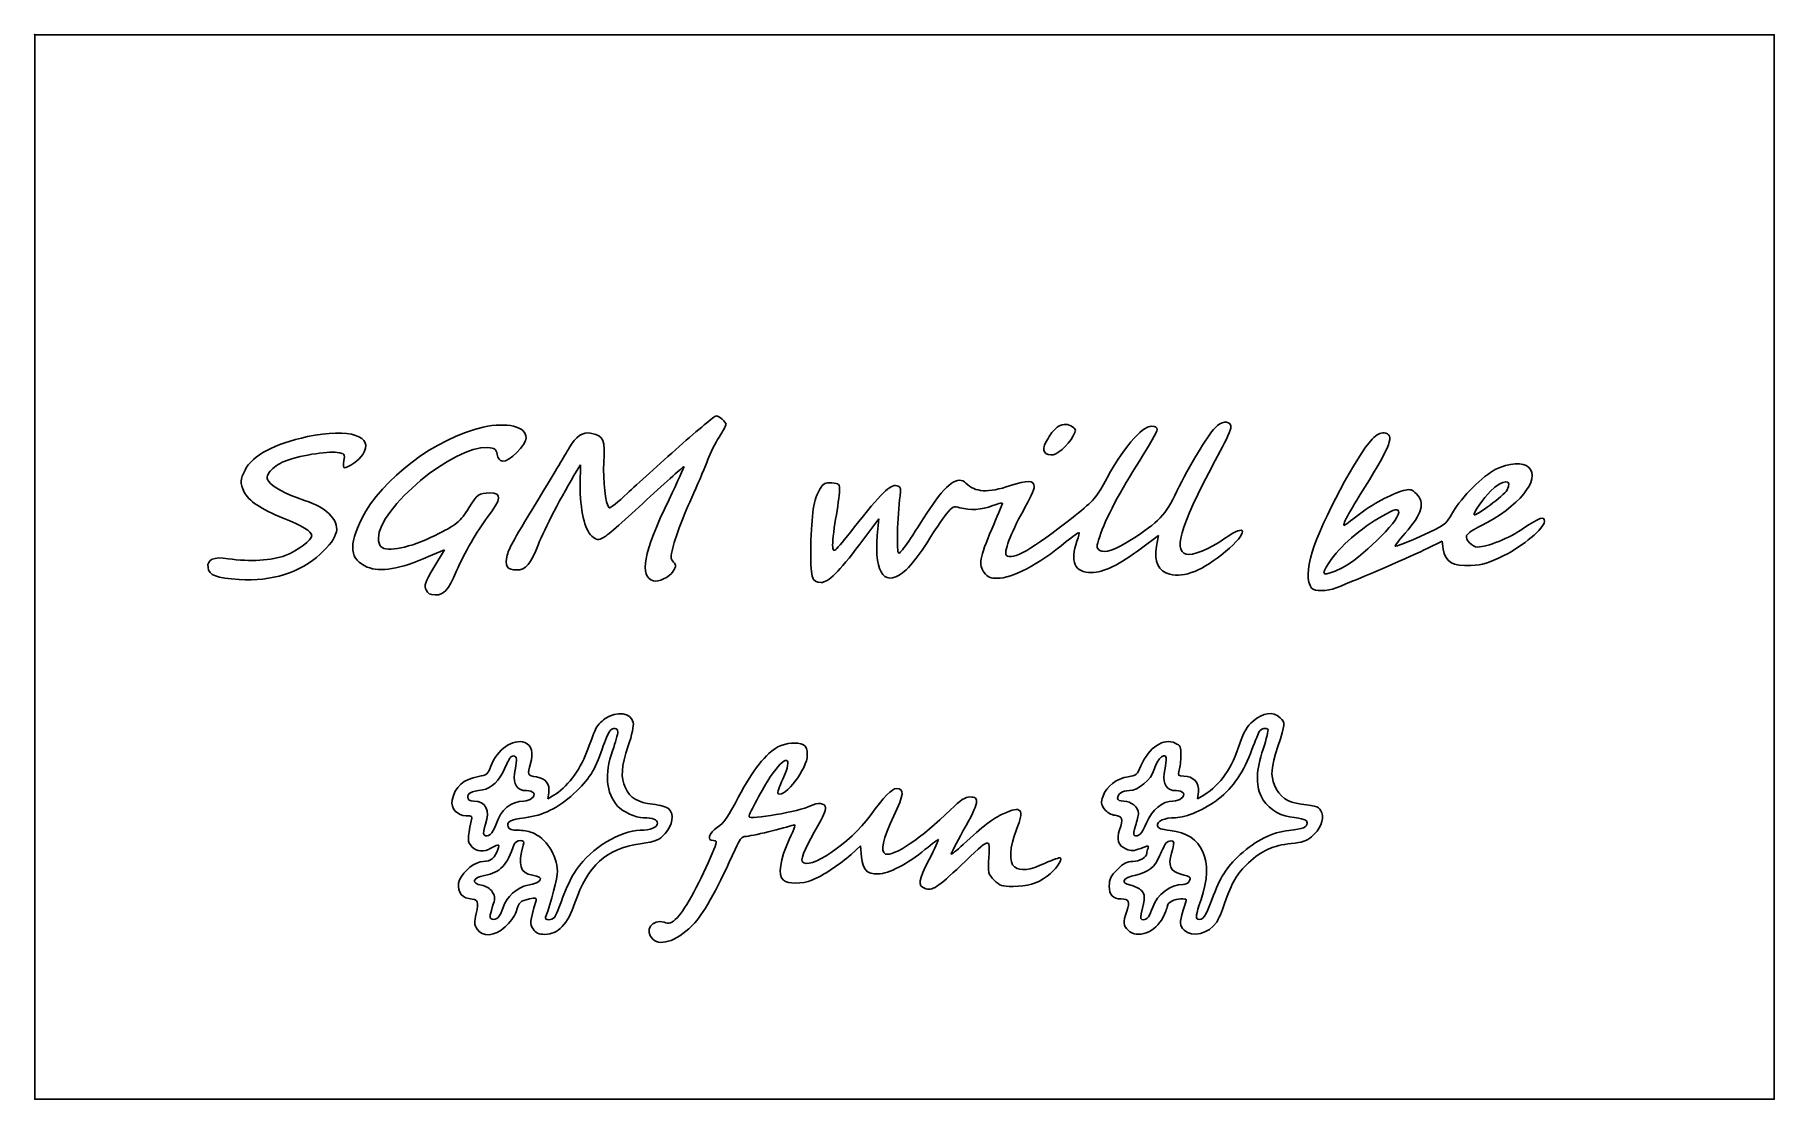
# Model space of a CAD drawing. Header units: millimetres. Extents: x 0 to 221, y -135 to 0.
import ezdxf

# ---------------------------------------------------------------- set-up
doc = ezdxf.new("R2010")
doc.units = ezdxf.units.MM
doc.layers.get('0').update_dxf_attribs({"linetype": 'CONTINUOUS'})

msp = doc.modelspace()

# ---------------------------------------------------------------- linework, layer by layer
for p, q in [((68.84, -55.43), (69.32, -54.64)), ((69.32, -54.64), (69.29, -57.15)), ((104.83, -64.72), (107.24, -61.52)), ((107.24, -61.52), (107.05, -63.63)), ((140.63, -65.22), (142.77, -63.61)), ((142.77, -63.61), (142.53, -64.98)), ((50.03, -66.3), (52.04, -65.46)), ((52.04, -65.46), (50.72, -67.68)), ((176.9, -65.27), (178.81, -64.32)), ((178.81, -64.32), (178.96, -65.35)), ((65.19, -97.08), (65.3, -96.33)), ((65.96, -96.63), (65.19, -97.08)), ((147.74, -97.08), (147.85, -96.2)), ((148.54, -96.6), (147.74, -97.08)), ((103.72, -104.14), (104.91, -103.06)), ((104.91, -103.06), (105.04, -104.48))]:
    msp.add_line(p, q)
msp.add_lwpolyline([(0, 0), (221.02, 0), (221.02, -135.25), (0, -135.25)], close=True)
for points in [[(86.57, -48.42), (86.41, -48.42), (84.3, -50.16), (81.86, -52.31)], [(87.84, -49.5), (87.84, -49.21), (86.94, -48.42), (86.57, -48.42)], [(41.67, -53.34), (43.23, -50.99), (39.98, -49.93), (34.66, -51.06)], [(56.99, -49.85), (51.01, -51.2), (44.03, -56.46), (41.54, -61.46)], [(62.44, -51.2), (62.44, -49.77), (60.01, -49.19), (56.99, -49.85)], [(70.78, -50.64), (69.56, -50.43), (68.77, -50.96), (67.84, -52.57)], [(72.31, -54.35), (72.5, -51.57), (72.23, -50.93), (70.78, -50.64)], [(86.94, -51.12), (87.44, -50.35), (87.84, -49.64), (87.84, -49.5)], [(130.04, -49.77), (129.73, -49.93), (129.14, -50.59), (128.75, -51.28)], [(131.87, -49.82), (131.31, -49.42), (130.78, -49.4), (130.04, -49.77)], [(131.95, -50.96), (132.32, -50.24), (132.32, -50.14), (131.87, -49.82)], [(141.95, -49.74), (140.6, -49.74), (138.24, -52.55), (135.78, -57.12)], [(140.39, -54.08), (141.61, -52.15), (142.61, -50.4), (142.61, -50.16)], [(142.61, -50.16), (142.61, -49.9), (142.37, -49.74), (141.95, -49.74)], [(149.97, -49.93), (148.93, -51.04), (146.66, -54.8), (145.12, -58)], [(151.98, -49.64), (151.74, -48.97), (150.73, -49.13), (149.97, -49.93)], [(150.92, -52.36), (151.66, -50.99), (152.08, -49.9), (151.98, -49.64)], [(168.99, -57.49), (172.32, -52.15), (172.83, -50.75), (171.45, -50.59)], [(171.45, -50.59), (170.97, -50.54), (170.52, -50.77), (169.94, -51.38)], [(34.66, -51.06), (30.43, -51.96), (27.68, -53.42), (26.72, -55.3)], [(31.7, -54.21), (33.28, -53.53), (37.2, -52.86), (38.44, -53.08)], [(43.66, -63.98), (43.66, -60.14), (53.29, -52.12), (57.52, -52.44)], [(57.52, -52.44), (58.5, -52.52), (58.61, -52.6), (58.74, -53.31)], [(59.45, -54.19), (60.25, -54.29), (62.44, -52.12), (62.44, -51.2)], [(67.84, -52.57), (67.44, -53.29), (65.96, -55.75), (64.56, -58.08)], [(81.86, -52.31), (79.43, -54.48), (76.46, -57.15), (75.3, -58.26)], [(85.51, -53.98), (85.83, -53.18), (86.47, -51.88), (86.94, -51.12)], [(128.75, -51.28), (127.93, -52.63), (128.03, -53.23), (129.12, -53.39)], [(129.12, -53.39), (129.78, -53.5), (131.29, -52.2), (131.95, -50.96)], [(146.29, -66.01), (144.54, -65.46), (145.76, -61.86), (150.92, -52.36)], [(169.94, -51.38), (167.98, -53.42), (163.59, -61.67), (162.3, -65.75)], [(29.92, -55.46), (30.24, -55.03), (31.04, -54.48), (31.7, -54.21)], [(38.44, -53.08), (39.42, -53.23), (39.42, -53.26), (39.26, -54.13)], [(39.26, -54.13), (39.18, -54.64), (39.21, -55.03), (39.32, -55.03)], [(39.32, -55.03), (39.79, -55.03), (41.28, -53.98), (41.67, -53.34)], [(58.74, -53.31), (58.84, -53.87), (59.06, -54.13), (59.45, -54.19)], [(72.97, -60.09), (72.52, -59.66), (72.18, -56.62), (72.31, -54.35)], [(77.73, -59.11), (80.3, -56.73), (82.44, -54.82), (82.47, -54.87)], [(82.47, -54.87), (82.52, -54.9), (81.68, -56.78), (80.59, -59.03)], [(83.74, -58.21), (84.43, -56.7), (85.22, -54.8), (85.51, -53.98)], [(135.31, -63.76), (136.02, -61.57), (137.95, -57.89), (140.39, -54.08)], [(185.66, -55.19), (183.94, -56.09), (181.35, -58.66), (180.15, -60.72)], [(183.73, -62.39), (188.57, -59.98), (191.4, -56.49), (189.81, -54.93)], [(189.81, -54.93), (189.18, -54.27), (187.25, -54.4), (185.66, -55.19)], [(26.72, -55.3), (26.09, -56.54), (26.06, -56.94), (26.62, -58.1)], [(29.71, -56.73), (29.4, -56.25), (29.42, -56.09), (29.92, -55.46)], [(34.26, -59.16), (31.8, -58.34), (30.24, -57.49), (29.71, -56.73)], [(64, -64.72), (64.69, -62.94), (67.02, -58.45), (68.84, -55.43)], [(69.29, -57.15), (69.29, -60.38), (69.85, -62.89), (70.78, -63.69)], [(101.28, -56.94), (100.41, -56.86), (100.22, -56.96), (99.75, -57.73)], [(102.24, -57.94), (102.26, -57.07), (102.21, -57.02), (101.28, -56.94)], [(109.7, -57.34), (108.82, -56.99), (107.92, -57.84), (104.72, -61.83)], [(109.96, -58.58), (110.09, -57.73), (110.01, -57.44), (109.7, -57.34)], [(118.32, -56.96), (117.32, -55.96), (115.81, -57.04), (113.72, -60.25)], [(123.96, -57.28), (121.13, -58.23), (119.49, -58.16), (118.32, -56.96)], [(127, -57.41), (127, -56.59), (126.1, -56.57), (123.96, -57.28)], [(125.57, -60.51), (126.37, -59.08), (127, -57.71), (127, -57.41)], [(135.78, -57.12), (134.83, -58.87), (134.38, -59.35), (131.71, -61.46)], [(184.97, -57.97), (186.5, -56.44), (187.88, -56.38), (187.06, -57.89)], [(26.62, -58.1), (27.15, -59.21), (28.73, -60.27), (31.56, -61.41)], [(37.39, -60.85), (36.64, -60.14), (35.8, -59.69), (34.26, -59.16)], [(57.84, -58.21), (56.46, -58.21), (56.17, -58.39), (55.17, -60.09)], [(57.52, -61.3), (59.32, -58.95), (59.4, -58.21), (57.84, -58.21)], [(64.56, -58.08), (60.7, -64.4), (60.38, -64.98), (60.03, -66.12)], [(72.28, -63.87), (72.73, -63.63), (75.19, -61.49), (77.73, -59.11)], [(75.3, -58.26), (74.11, -59.37), (73.08, -60.19), (72.97, -60.09)], [(80.59, -59.03), (77.28, -65.93), (76.76, -68.77), (78.61, -69.4)], [(81.07, -65.19), (81.54, -63.37), (82.29, -61.46), (83.74, -58.21)], [(99.75, -57.73), (98.98, -59), (98.69, -60.83), (98.61, -64.98)], [(101.76, -61.54), (102, -60.09), (102.24, -58.45), (102.24, -57.94)], [(109.78, -65.88), (109.46, -65.88), (109.59, -61.22), (109.96, -58.58)], [(122.95, -59.61), (122.87, -59.8), (122.26, -61.22), (121.6, -62.81)], [(121.73, -59.82), (122.58, -59.48), (123.03, -59.43), (122.95, -59.61)], [(145.12, -58), (143.67, -61.04), (142.82, -61.91), (139.36, -64.14)], [(166.45, -62.31), (165.97, -62.57), (167.01, -60.64), (168.99, -57.49)], [(174.18, -57.84), (172.75, -58.16), (170.23, -59.45), (168.51, -60.77)], [(174.12, -63.34), (176.29, -60.85), (176.69, -59.45), (175.55, -58.31)], [(175.55, -58.31), (175.05, -57.81), (174.73, -57.71), (174.18, -57.84)], [(182.88, -60.99), (182.72, -60.83), (184.07, -58.9), (184.97, -57.97)], [(187.06, -57.89), (186.69, -58.53), (183.09, -61.2), (182.88, -60.99)], [(31.56, -61.41), (34, -62.36), (35.19, -63.1), (35.19, -63.63)], [(36.27, -65.99), (38.68, -63.71), (38.95, -62.44), (37.39, -60.85)], [(41.54, -61.46), (39.82, -64.93), (40.03, -66.7), (42.25, -67.63)], [(55.17, -60.09), (54.11, -61.81), (53.5, -62.34), (50.88, -63.61)], [(53.58, -68.13), (54.58, -65.83), (56.2, -63.05), (57.52, -61.3)], [(101.39, -65.09), (101.34, -64.61), (101.49, -63.02), (101.76, -61.54)], [(104.72, -61.83), (101.6, -65.8), (101.47, -65.91), (101.39, -65.09)], [(113.72, -60.25), (112.79, -61.67), (111.57, -63.53), (111.05, -64.35)], [(113.43, -64.45), (114.25, -63.13), (115.31, -61.54), (115.81, -60.93)], [(115.81, -60.93), (116.63, -59.9), (116.73, -59.85), (117.55, -60.09)], [(117.55, -60.09), (118.88, -60.46), (120.25, -60.38), (121.73, -59.82)], [(123.45, -66.15), (123.08, -65.78), (123.98, -63.37), (125.57, -60.51)], [(131.71, -61.46), (126.89, -65.3), (124.17, -66.86), (123.45, -66.15)], [(164.47, -67.05), (165.81, -65.01), (168.46, -62.71), (171.19, -61.15)], [(173.3, -60.7), (173.3, -61.86), (168.43, -66.6), (166.03, -67.76)], [(168.51, -60.77), (167.53, -61.52), (166.61, -62.18), (166.45, -62.31)], [(171.19, -61.15), (172.8, -60.25), (173.3, -60.14), (173.3, -60.7)], [(180.15, -60.72), (179.23, -62.31), (179.2, -62.31), (176.11, -63.71)], [(186.66, -66.17), (189.07, -64.98), (191.82, -62.68), (191.82, -61.83)], [(191.82, -61.83), (191.82, -61.12), (191.29, -61.3), (189.18, -62.71)], [(35.19, -63.63), (35.19, -64.21), (33.44, -65.54), (31.83, -66.15)], [(43.97, -65.03), (43.79, -64.85), (43.66, -64.37), (43.66, -63.98)], [(50.88, -63.61), (47.7, -65.17), (44.74, -65.8), (43.97, -65.03)], [(70.78, -63.69), (71.44, -64.27), (71.52, -64.27), (72.28, -63.87)], [(107.05, -63.63), (106.63, -68.61), (108.14, -70.38), (110.73, -67.97)], [(121.6, -62.81), (120.04, -66.46), (119.88, -67.36), (120.65, -68.34)], [(131.07, -64.4), (131.87, -63.76), (132.58, -63.24), (132.66, -63.24)], [(132.66, -63.24), (132.74, -63.24), (132.64, -63.74), (132.42, -64.32)], [(135.31, -65.51), (134.88, -65.19), (134.88, -65.09), (135.31, -63.76)], [(151.18, -64), (149.23, -65.38), (147.08, -66.25), (146.29, -66.01)], [(151.29, -65.67), (154.23, -63.21), (154.15, -61.91), (151.18, -64)], [(172.85, -64.98), (172.8, -64.93), (173.36, -64.19), (174.12, -63.34)], [(176.11, -63.71), (174.36, -64.48), (172.91, -65.06), (172.85, -64.98)], [(183.33, -65.09), (182.64, -65.09), (181.74, -64.14), (181.93, -63.63)], [(181.93, -63.63), (182.03, -63.39), (182.83, -62.84), (183.73, -62.39)], [(189.18, -62.71), (187.35, -63.95), (184.52, -65.09), (183.33, -65.09)], [(31.83, -66.15), (30.16, -66.81), (27.31, -66.97), (24.58, -66.57)], [(25.98, -69.22), (30.11, -69.48), (33.73, -68.34), (36.27, -65.99)], [(42.25, -67.63), (43.89, -68.32), (46.33, -67.92), (50.03, -66.3)], [(60.03, -66.12), (59.64, -67.44), (60.01, -68), (61.22, -68)], [(61.22, -68), (62.39, -68), (63.02, -67.23), (64, -64.72)], [(81.15, -66.99), (80.78, -66.57), (80.75, -66.36), (81.07, -65.19)], [(98.61, -64.98), (98.56, -69), (98.72, -69.59), (99.91, -69.59)], [(99.91, -69.59), (100.83, -69.59), (102.16, -68.26), (104.83, -64.72)], [(111.05, -64.35), (110.49, -65.19), (109.93, -65.88), (109.78, -65.88)], [(110.73, -67.97), (111.39, -67.36), (112.58, -65.8), (113.43, -64.45)], [(122.26, -69.06), (124.25, -69.06), (127.45, -67.36), (131.07, -64.4)], [(132.42, -64.32), (131.5, -66.91), (132.16, -68.34), (134.25, -68.34)], [(134.25, -68.34), (135.76, -68.34), (137.85, -67.34), (140.63, -65.22)], [(139.36, -64.14), (137.24, -65.51), (135.92, -65.93), (135.31, -65.51)], [(142.53, -64.98), (142.19, -66.99), (142.74, -68.13), (144.22, -68.53)], [(144.22, -68.53), (146.05, -69.03), (148.46, -68.05), (151.29, -65.67)], [(162.3, -65.75), (161.63, -67.87), (161.61, -69.51), (162.24, -70.3)], [(165.36, -70.27), (168.14, -69.19), (175.29, -66.09), (176.9, -65.27)], [(178.96, -65.35), (179.23, -66.99), (180.15, -67.55), (182.46, -67.42)], [(182.46, -67.42), (184.04, -67.34), (184.71, -67.15), (186.66, -66.17)], [(24.58, -66.57), (22.73, -66.28), (21.88, -66.65), (22.01, -67.68)], [(22.01, -67.68), (22.12, -68.69), (23.07, -69.03), (25.98, -69.22)], [(50.72, -67.68), (49.58, -69.61), (49.45, -69.98), (49.72, -70.54)], [(50.88, -71.17), (52.02, -71.17), (52.49, -70.64), (53.58, -68.13)], [(78.61, -69.4), (79.22, -69.61), (80.59, -68.92), (81.12, -68.16)], [(81.12, -68.16), (81.52, -67.52), (81.52, -67.42), (81.15, -66.99)], [(120.65, -68.34), (121.1, -68.9), (121.44, -69.06), (122.26, -69.06)], [(166.03, -67.76), (163.59, -68.92), (163.3, -68.79), (164.47, -67.05)], [(49.72, -70.54), (49.93, -71.01), (50.19, -71.17), (50.88, -71.17)], [(162.24, -70.3), (162.59, -70.75), (164.2, -70.72), (165.36, -70.27)], [(71.23, -88.29), (71.07, -88.69), (70.56, -90.01), (70.11, -91.2)], [(72.47, -86.89), (71.94, -87.26), (71.38, -87.87), (71.23, -88.29)], [(76.04, -87.39), (75.72, -86.12), (73.98, -85.88), (72.47, -86.89)], [(73.05, -88.48), (73.47, -87.95), (74.08, -88.03), (74.08, -88.58)], [(75.41, -90.36), (75.88, -88.95), (76.12, -87.79), (76.04, -87.39)], [(154.81, -87.21), (154.01, -87.89), (153.62, -88.58), (153.17, -89.91)], [(158.22, -86.78), (157.37, -85.94), (156.02, -86.1), (154.81, -87.21)], [(155.65, -88.42), (155.92, -88.11), (156.45, -88), (156.69, -88.24)], [(156.69, -88.24), (156.77, -88.32), (156.5, -89.46), (156.08, -90.75)], [(157.96, -90.41), (158.91, -87.47), (158.91, -87.47), (158.22, -86.78)], [(62.26, -89.93), (60.77, -89.38), (58.74, -90.81), (57.94, -92.95)], [(63, -92.6), (63.39, -91.25), (63.13, -90.28), (62.26, -89.93)], [(72.1, -90.75), (72.47, -89.69), (72.89, -88.66), (73.05, -88.48)], [(74.08, -88.58), (74.08, -88.85), (73.79, -89.93), (73.42, -90.96)], [(75.04, -95.67), (74.43, -94.38), (74.51, -93), (75.41, -90.36)], [(94.43, -90.49), (92.92, -91.28), (91.23, -93.42), (89.43, -96.84)], [(97.66, -90.22), (96.86, -89.83), (95.49, -89.93), (94.43, -90.49)], [(98.16, -91.52), (98.16, -90.78), (98.03, -90.43), (97.66, -90.22)], [(144.91, -90.01), (143.43, -89.3), (141.58, -90.51), (140.55, -92.9)], [(145.63, -91.55), (145.65, -90.51), (145.57, -90.33), (144.91, -90.01)], [(153.17, -89.91), (152.06, -93.29), (150.76, -95.2), (148.54, -96.6)], [(154.65, -90.83), (155.07, -89.69), (155.52, -88.61), (155.65, -88.42)], [(157.53, -95.36), (157, -94.06), (157.08, -93.16), (157.96, -90.41)], [(59.69, -93.27), (59.93, -92.68), (60.25, -92.05), (60.4, -91.86)], [(60.4, -91.86), (60.77, -91.41), (61.25, -91.63), (61.2, -92.23)], [(61.2, -92.23), (61.17, -92.5), (61.07, -93.24), (60.96, -93.87)], [(63.76, -94.3), (62.6, -94.11), (62.57, -94.03), (63, -92.6)], [(70.11, -91.2), (69.24, -93.5), (67.55, -95.7), (65.96, -96.63)], [(68.47, -96.44), (70.41, -94.67), (71.2, -93.42), (72.1, -90.75)], [(73.42, -90.96), (72.36, -93.95), (72.58, -96.33), (74.06, -98)], [(93.45, -94.3), (95.41, -91.36), (96.44, -91.55), (95.04, -94.59)], [(94.46, -96.44), (95.33, -97), (98.16, -93.21), (98.16, -91.52)], [(142.21, -93.45), (142.58, -91.89), (143.88, -90.86), (143.75, -92.23)], [(143.75, -92.23), (143.72, -92.5), (143.62, -93.24), (143.51, -93.87)], [(145.42, -93.45), (145.52, -93.05), (145.63, -92.21), (145.63, -91.55)], [(150.42, -97.1), (152.21, -95.7), (153.7, -93.53), (154.65, -90.83)], [(156.08, -90.75), (155.18, -93.5), (155.13, -95.2), (155.81, -96.76)], [(56.38, -94.24), (54.48, -94.56), (53.37, -95.57), (53.02, -97.26)], [(57.94, -92.95), (57.57, -93.95), (57.44, -94.06), (56.38, -94.24)], [(56.91, -95.94), (58.02, -95.75), (59.06, -94.75), (59.69, -93.27)], [(60.96, -93.87), (60.75, -95.22), (61.3, -96.04), (62.47, -96.04)], [(65.3, -96.33), (65.46, -95.17), (64.96, -94.48), (63.76, -94.3)], [(90.75, -99.35), (90.75, -98.98), (92.5, -95.75), (93.45, -94.3)], [(95.04, -94.59), (94.59, -95.51), (94.32, -96.36), (94.46, -96.44)], [(138.93, -94.27), (137.5, -94.46), (136.13, -95.51), (135.73, -96.73)], [(140.55, -92.9), (140.07, -94.01), (139.94, -94.14), (138.93, -94.27)], [(139.09, -96.04), (140.15, -96.04), (141.92, -94.56), (142.21, -93.45)], [(143.51, -93.87), (143.3, -95.22), (143.85, -96.04), (145.02, -96.04)], [(146.02, -94.19), (145.26, -94.19), (145.2, -94.14), (145.42, -93.45)], [(147.85, -96.2), (147.98, -95.06), (147.19, -94.19), (146.02, -94.19)], [(55.03, -96.86), (55.03, -96.33), (55.3, -96.2), (56.91, -95.94)], [(55.8, -97.37), (55.22, -97.37), (55.03, -97.23), (55.03, -96.86)], [(63.37, -96.31), (63.66, -96.78), (62.94, -97.37), (62.12, -97.37)], [(62.26, -99.48), (64.61, -99.19), (66.49, -98.27), (68.47, -96.44)], [(62.47, -96.04), (62.87, -96.04), (63.29, -96.18), (63.37, -96.31)], [(78.53, -97.76), (76.62, -97.55), (75.64, -96.97), (75.04, -95.67)], [(89.43, -96.84), (88.16, -99.27), (87.55, -100.14), (86.76, -100.7)], [(109.51, -95.78), (108.88, -95.78), (107.9, -96.78), (106.15, -99.22)], [(109.17, -99.22), (110.44, -96.55), (110.52, -95.78), (109.51, -95.78)], [(118.82, -96.84), (118.22, -96.84), (117.66, -97.21), (116.36, -98.48)], [(117.98, -101.12), (119.99, -97.53), (120.12, -96.84), (118.82, -96.84)], [(135.73, -96.73), (135.44, -97.58), (135.47, -97.76), (135.92, -98.4)], [(137.58, -97.02), (137.58, -96.44), (138.19, -96.04), (139.09, -96.04)], [(138.38, -97.37), (137.9, -97.37), (137.58, -97.23), (137.58, -97.02)], [(145.92, -96.31), (146.21, -96.78), (145.49, -97.37), (144.62, -97.37)], [(144.94, -99.48), (146.29, -99.46), (148.7, -98.43), (150.42, -97.1)], [(145.02, -96.04), (145.42, -96.04), (145.84, -96.18), (145.92, -96.31)], [(155.81, -96.76), (156.42, -98.05), (157.96, -99.17), (159.44, -99.38)], [(160.92, -97.74), (159.15, -97.55), (158.14, -96.84), (157.53, -95.36)], [(53.02, -97.26), (52.84, -98.29), (53.68, -99.22), (54.82, -99.22)], [(54.82, -99.22), (55.56, -99.22), (55.62, -99.27), (55.46, -99.93)], [(57.28, -100.28), (57.89, -98.56), (57.28, -97.37), (55.8, -97.37)], [(62.12, -97.37), (60.56, -97.37), (59.19, -98.48), (58.61, -100.3)], [(74.06, -98), (74.72, -98.74), (76.33, -99.48), (77.36, -99.48)], [(80.57, -98.35), (80.35, -98.13), (79.43, -97.87), (78.53, -97.76)], [(80.09, -101.49), (81.04, -100.46), (81.28, -99.03), (80.57, -98.35)], [(98.56, -97.98), (97.26, -98.66), (90.75, -99.8), (90.75, -99.35)], [(106.15, -99.22), (103.64, -102.68), (98.29, -106.31), (97.5, -105.04)], [(100.49, -98.24), (100.38, -97.6), (99.54, -97.5), (98.56, -97.98)], [(99.51, -100.49), (100.09, -99.51), (100.54, -98.5), (100.49, -98.24)], [(108.08, -104.09), (107.37, -103.8), (107.74, -102.18), (109.17, -99.22)], [(116.36, -98.48), (112.74, -102.02), (109.11, -104.48), (108.08, -104.09)], [(123.06, -98.98), (121.79, -99.54), (120.46, -100.57), (117.98, -102.87)], [(124.75, -100.99), (125.78, -98.37), (125.39, -97.9), (123.06, -98.98)], [(135.92, -98.4), (136.26, -98.82), (136.74, -99.11), (137.27, -99.17)], [(137.27, -99.17), (138.22, -99.27), (138.32, -99.62), (137.82, -101.04)], [(140.23, -98.93), (140.23, -98.16), (139.28, -97.37), (138.38, -97.37)], [(139.86, -100.49), (140.04, -99.91), (140.23, -99.19), (140.23, -98.93)], [(144.62, -97.37), (143.3, -97.37), (141.98, -98.45), (141.26, -100.12)], [(159.44, -99.38), (161.29, -99.64), (161.66, -99.75), (161.66, -100.14)], [(163.54, -98.87), (163.25, -98.11), (162.96, -97.98), (160.92, -97.74)], [(162.24, -101.89), (163.3, -101.02), (163.86, -99.72), (163.54, -98.87)], [(55.46, -99.93), (54.95, -102.13), (54.95, -102.58), (55.54, -103.16)], [(57.1, -101.65), (56.96, -101.52), (57.04, -100.91), (57.28, -100.28)], [(58.61, -100.3), (58.18, -101.52), (57.55, -102.1), (57.1, -101.65)], [(60.14, -100.65), (59.9, -99.99), (60.4, -99.72), (62.26, -99.48)], [(61.36, -101.07), (60.64, -101.07), (60.25, -100.94), (60.14, -100.65)], [(63.16, -101.36), (62.73, -101.2), (61.94, -101.07), (61.36, -101.07)], [(66.41, -106.28), (66.38, -104.25), (64.93, -102.02), (63.16, -101.36)], [(76.94, -101.07), (74.4, -101.1), (70.75, -103.32), (68.84, -106.05)], [(76.91, -102.79), (79.03, -102.47), (79.3, -102.37), (80.09, -101.49)], [(79.11, -100.17), (79.11, -100.7), (78.24, -101.07), (76.94, -101.07)], [(77.36, -99.48), (78.53, -99.48), (79.11, -99.72), (79.11, -100.17)], [(86.76, -100.7), (85.65, -101.47), (85.35, -102.39), (86.23, -102.39)], [(90.3, -101.86), (90.86, -101.86), (95.44, -100.75), (96.39, -100.41)], [(96.39, -100.41), (96.73, -100.25), (96.63, -100.65), (95.86, -102.26)], [(97.5, -105.04), (97.29, -104.7), (98.16, -102.74), (99.51, -100.49)], [(116.42, -104.11), (116.42, -104.03), (117.13, -102.68), (117.98, -101.12)], [(124.49, -105.73), (123.75, -105.2), (123.85, -103.19), (124.75, -100.99)], [(137.82, -101.04), (137.4, -102.21), (137.69, -103.06), (138.64, -103.45)], [(139.7, -101.73), (139.57, -101.65), (139.65, -101.1), (139.86, -100.49)], [(141.26, -100.12), (140.71, -101.52), (140.18, -102.02), (139.7, -101.73)], [(142.66, -100.49), (142.56, -99.91), (143.54, -99.48), (144.94, -99.48)], [(144.28, -101.1), (143.11, -100.97), (142.72, -100.83), (142.66, -100.49)], [(148.19, -109.88), (149.91, -104.91), (148.4, -101.55), (144.28, -101.1)], [(159.36, -101.1), (157.22, -101.31), (155.15, -102.34), (153.17, -104.17)], [(161.66, -100.14), (161.66, -100.7), (161.16, -100.91), (159.36, -101.1)], [(55.54, -103.16), (56.2, -103.82), (56.99, -103.88), (58.05, -103.32)], [(58.84, -103.51), (58.55, -104.51), (57.92, -105.04), (56.99, -105.04)], [(57.15, -106.81), (59.16, -106.42), (60.03, -105.52), (60.93, -102.84)], [(58.05, -103.32), (59.03, -102.79), (59.08, -102.82), (58.84, -103.51)], [(60.93, -102.84), (61.04, -102.61), (61.36, -102.39), (61.67, -102.39)], [(61.67, -102.39), (62.12, -102.39), (62.2, -102.5), (62.07, -102.98)], [(62.07, -102.98), (61.33, -105.46), (61.67, -106.55), (63.24, -106.79)], [(68.63, -110.28), (70.25, -105.57), (72.6, -103.43), (76.91, -102.79)], [(83.87, -112.82), (85.12, -111.44), (87, -108), (88.98, -103.51)], [(86.23, -102.39), (86.73, -102.39), (86.7, -102.47), (86.07, -104.03)], [(88.98, -103.51), (89.56, -102.21), (89.85, -101.86), (90.3, -101.86)], [(95.86, -102.26), (94.69, -104.72), (94.4, -106.84), (95.12, -107.42)], [(107.18, -106.63), (108.45, -106.63), (110.94, -105.33), (113.11, -103.53)], [(113.11, -103.53), (114.06, -102.76), (114.83, -102.18), (114.83, -102.26)], [(114.83, -102.26), (114.83, -102.34), (114.3, -103.48), (113.64, -104.78)], [(117.98, -102.87), (117.1, -103.66), (116.42, -104.22), (116.42, -104.11)], [(117.66, -105.54), (121.47, -101.92), (121.39, -101.94), (121.23, -104.51)], [(138.64, -103.45), (139.33, -103.74), (139.62, -103.72), (140.52, -103.37)], [(140.52, -103.37), (141.47, -103), (141.58, -103), (141.45, -103.35)], [(141.45, -103.35), (141.37, -103.58), (141.29, -103.85), (141.29, -103.98)], [(142.95, -104.25), (143.25, -103.58), (143.59, -102.9), (143.72, -102.71)], [(143.72, -102.71), (144.07, -102.31), (144.73, -102.29), (144.73, -102.68)], [(144.73, -102.68), (144.73, -102.87), (144.59, -103.45), (144.44, -103.98)], [(154.23, -105.22), (155.92, -103.64), (157.32, -103), (159.65, -102.76)], [(159.65, -102.76), (161.03, -102.63), (161.63, -102.42), (162.24, -101.89)], [(56.99, -105.04), (55.96, -105.04), (54.48, -106.2), (53.98, -107.39)], [(68.84, -106.05), (68.26, -106.87), (67.47, -108.51), (67.07, -109.67)], [(86.07, -104.03), (84.83, -107.13), (82.58, -111.26), (81.65, -112.16)], [(98.74, -107.42), (100.09, -106.87), (102.39, -105.36), (103.72, -104.14)], [(105.04, -104.48), (105.22, -106.12), (105.7, -106.63), (107.18, -106.63)], [(113.64, -104.78), (112.29, -107.45), (112.18, -108.14), (113.06, -108.45)], [(113.06, -108.45), (114.01, -108.82), (114.75, -108.35), (117.66, -105.54)], [(121.23, -104.51), (121.13, -106.55), (121.13, -106.63), (121.92, -107.42)], [(128.38, -105.25), (126.42, -106.18), (125.28, -106.31), (124.49, -105.73)], [(130.33, -104.59), (130.25, -104.51), (129.35, -104.8), (128.38, -105.25)], [(128.64, -106.92), (129.62, -106.2), (130.62, -104.85), (130.33, -104.59)], [(137.56, -106.07), (136.68, -106.92), (136.53, -107.26), (136.53, -108.16)], [(139.51, -105.04), (138.77, -105.04), (138.35, -105.25), (137.56, -106.07)], [(141.29, -103.98), (141.29, -104.51), (140.39, -105.04), (139.51, -105.04)], [(139.91, -106.76), (141.58, -106.36), (142.27, -105.81), (142.95, -104.25)], [(144.44, -103.98), (143.96, -105.57), (144.28, -106.28), (145.6, -106.65)], [(153.17, -104.17), (151.34, -105.89), (150.6, -107.05), (149.6, -109.8)], [(151.18, -110.38), (152.11, -107.69), (152.74, -106.6), (154.23, -105.22)], [(53.98, -107.39), (53.53, -108.51), (54.08, -109.64), (55.17, -109.75)], [(56.75, -108.06), (55.4, -107.82), (55.62, -107.1), (57.15, -106.81)], [(58.13, -108.9), (57.84, -108.48), (57.34, -108.16), (56.75, -108.06)], [(62.63, -108.06), (61.33, -108.29), (59.88, -109.59), (59.5, -110.89)], [(63.24, -106.79), (64.82, -107.05), (64.51, -107.71), (62.63, -108.06)], [(64.9, -112.1), (65.62, -110.2), (66.41, -107.18), (66.41, -106.28)], [(95.12, -107.42), (95.7, -107.9), (97.53, -107.9), (98.74, -107.42)], [(121.92, -107.42), (122.63, -108.14), (122.9, -108.21), (124.3, -108.21)], [(124.3, -108.21), (126.13, -108.21), (127.29, -107.87), (128.64, -106.92)], [(136.53, -108.16), (136.53, -109.3), (136.97, -109.8), (138.03, -109.8)], [(139.25, -108.06), (137.87, -107.79), (138.22, -107.13), (139.91, -106.76)], [(140.63, -108.74), (140.36, -108.45), (139.75, -108.16), (139.25, -108.06)], [(145.92, -107.95), (144.3, -107.95), (142.56, -109.25), (142.05, -110.83)], [(145.6, -106.65), (146.98, -107.05), (146.9, -107), (146.69, -107.53)], [(146.69, -107.53), (146.61, -107.76), (146.24, -107.95), (145.92, -107.95)], [(55.17, -109.75), (56.33, -109.88), (56.46, -110.15), (56.09, -111.63)], [(58.13, -110.89), (58.53, -109.67), (58.53, -109.54), (58.13, -108.9)], [(61.15, -111.44), (61.54, -110.17), (61.65, -110.07), (62.84, -109.8)], [(62.84, -109.8), (63.69, -109.62), (63.79, -109.64), (63.69, -110.01)], [(63.69, -110.01), (62.87, -112.84), (62.87, -112.9), (63.31, -113.61)], [(64.82, -114.3), (66.49, -114.3), (67.71, -113.03), (68.63, -110.28)], [(67.07, -109.67), (66.65, -110.83), (66.2, -111.95), (66.07, -112.1)], [(138.03, -109.8), (139.04, -109.8), (139.2, -110.15), (138.77, -111.36)], [(140.6, -111.71), (141.1, -109.54), (141.1, -109.25), (140.63, -108.74)], [(143.93, -110.65), (143.93, -110.25), (144.81, -109.8), (145.63, -109.8)], [(145.63, -109.8), (146, -109.8), (146.31, -109.83), (146.31, -109.86)], [(146.31, -109.86), (146.31, -109.91), (146.13, -110.52), (145.92, -111.23)], [(147.8, -112.37), (147.45, -112.24), (147.51, -111.87), (148.19, -109.88)], [(149.6, -109.8), (148.8, -112.02), (148.4, -112.58), (147.8, -112.37)], [(150.18, -112.74), (150.39, -112.45), (150.87, -111.36), (151.18, -110.38)], [(56.09, -111.63), (55.83, -112.79), (55.83, -113.08), (56.2, -113.64)], [(58.1, -112.37), (57.76, -112.24), (57.79, -112.02), (58.13, -110.89)], [(59.5, -110.89), (59.13, -112.05), (58.66, -112.58), (58.1, -112.37)], [(59.77, -113.35), (60.35, -112.84), (60.96, -111.97), (61.15, -111.44)], [(66.07, -112.1), (65.72, -112.58), (64.72, -112.55), (64.9, -112.1)], [(79.96, -112.77), (78.45, -112.24), (77.36, -113.88), (78.53, -114.91)], [(81.65, -112.16), (80.83, -112.95), (80.67, -113), (79.96, -112.77)], [(138.77, -111.36), (138.24, -112.84), (138.27, -113.14), (138.91, -113.77)], [(138.91, -113.77), (140.07, -114.94), (142.43, -114.06), (143.38, -112.08)], [(140.84, -112.45), (140.52, -112.45), (140.47, -112.26), (140.6, -111.71)], [(142.05, -110.83), (141.68, -112), (141.34, -112.45), (140.84, -112.45)], [(143.38, -112.08), (143.7, -111.47), (143.93, -110.83), (143.93, -110.65)], [(145.92, -111.23), (145.42, -112.92), (145.42, -113.14), (146.05, -113.77)], [(56.2, -113.64), (56.89, -114.7), (58.45, -114.56), (59.77, -113.35)], [(63.31, -113.61), (63.69, -114.17), (63.98, -114.3), (64.82, -114.3)], [(78.53, -114.91), (79.61, -115.91), (81.84, -115.01), (83.87, -112.82)], [(146.05, -113.77), (147.06, -114.78), (149.15, -114.25), (150.18, -112.74)]]:
    msp.add_open_spline(points, degree=3)
msp.add_point((0, 0))

doc.saveas('drawing.dxf')
